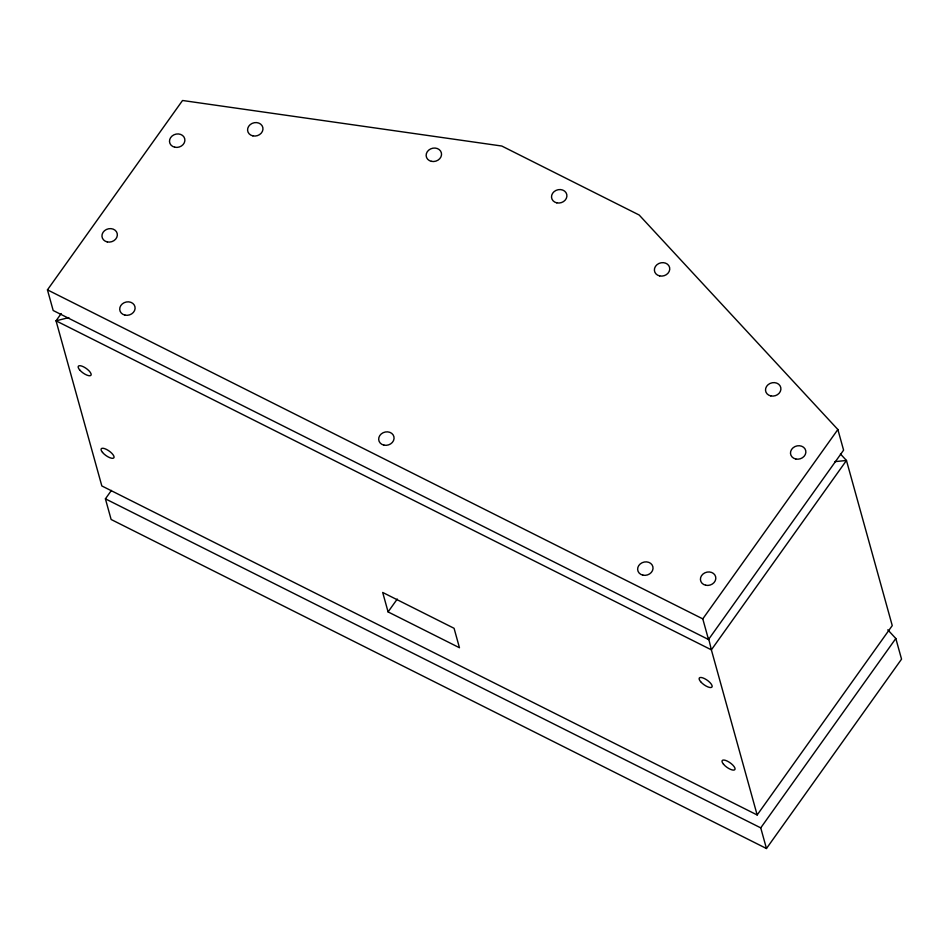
<?xml version="1.0" encoding="UTF-8"?>
<svg xmlns="http://www.w3.org/2000/svg" width="949" height="949" viewBox="0 0 949 949"><rect width="100%" height="100%" fill="white"/><g stroke="black" fill="none" stroke-linecap="round" stroke-linejoin="round"><path stroke-width="1.42" d="M47.45 289.86L182.54 100.487L501.772 146.027L639.163 215.008L837.872 429.517L843.59 450.158L708.512 639.519L53.18 310.501L47.45 289.86L702.782 618.878L708.512 639.519M61.199 313.585L56.038 320.821L101.828 485.947L757.16 814.966L892.25 625.605L846.461 460.479L840.434 453.978M887.801 629.839L895.82 638.499L901.55 659.14L766.46 848.513L111.128 519.483L105.41 498.842L111.424 490.396M388.082 611.903L382.696 592.461L454.073 628.297L459.458 647.74L388.082 611.903L397.263 599.044M702.782 618.878L837.872 429.517M766.46 848.513L760.742 827.872L895.82 638.499M68.826 317.595L56.038 320.821L711.37 649.84L757.16 814.966M834.966 461.629L846.461 460.479L711.37 649.84L708.583 638.357M105.41 498.842L760.742 827.872M252.873 135.873A7.77 6.655 -15.5 0 0 262.814 127.415A7.77 6.655 -15.5 0 0 250.145 124.663A7.77 6.655 -15.5 0 0 252.873 135.873M174.782 147.225A7.77 6.655 -15.5 0 0 184.735 138.779A7.77 6.655 -15.5 0 0 172.066 136.015A7.77 6.655 -15.5 0 0 174.782 147.225M107.249 241.912A7.77 6.655 -15.5 0 0 117.19 233.454A7.77 6.655 -15.5 0 0 104.52 230.702A7.77 6.655 -15.5 0 0 107.249 241.912M383.965 445.14A7.77 6.655 -15.5 0 0 393.918 436.694A7.77 6.655 -15.5 0 0 381.249 433.93A7.77 6.655 -15.5 0 0 383.965 445.14M124.995 315.127A7.77 6.655 -15.5 0 0 134.948 306.669A7.77 6.655 -15.5 0 0 122.279 303.917A7.77 6.655 -15.5 0 0 124.995 315.127M642.924 575.165A7.77 6.655 -15.5 0 0 652.876 566.707A7.77 6.655 -15.5 0 0 640.207 563.955A7.77 6.655 -15.5 0 0 642.924 575.165M705.712 585.248A7.77 6.655 -15.5 0 0 715.665 576.802A7.77 6.655 -15.5 0 0 702.995 574.038A7.77 6.655 -15.5 0 0 705.712 585.248M770.802 395.911A7.77 6.655 -15.5 0 0 780.754 387.453A7.77 6.655 -15.5 0 0 768.085 384.701A7.77 6.655 -15.5 0 0 770.802 395.911M795.772 459.008A7.77 6.655 -15.5 0 0 805.713 450.55A7.77 6.655 -15.5 0 0 793.056 447.798A7.77 6.655 -15.5 0 0 795.772 459.008M659.662 275.922A7.77 6.655 -15.5 0 0 669.603 267.476A7.77 6.655 -15.5 0 0 656.945 264.724A7.77 6.655 -15.5 0 0 659.662 275.922M556.802 202.849A7.77 6.655 -15.5 0 0 566.755 194.403A7.77 6.655 -15.5 0 0 554.086 191.639A7.77 6.655 -15.5 0 0 556.802 202.849M431.427 161.342A7.77 6.655 -15.5 0 0 441.38 152.884A7.77 6.655 -15.5 0 0 428.711 150.132A7.77 6.655 -15.5 0 0 431.427 161.342M700.599 681.643A7.77 2.764 35.5 0 0 711.762 687.242A7.77 2.764 35.5 0 0 704.573 678.63A7.77 2.764 35.5 0 0 700.599 681.643M723.494 764.206A7.77 2.764 35.5 0 0 734.656 769.805A7.77 2.764 35.5 0 0 727.468 761.193A7.77 2.764 35.5 0 0 723.494 764.206M79.621 369.861A7.77 2.764 35.5 0 0 90.772 375.46A7.77 2.764 35.5 0 0 83.583 366.848A7.77 2.764 35.5 0 0 79.621 369.861M102.516 452.424A7.77 2.764 35.5 0 0 113.666 458.023A7.77 2.764 35.5 0 0 106.478 449.411A7.77 2.764 35.5 0 0 102.516 452.424"/></g></svg>
